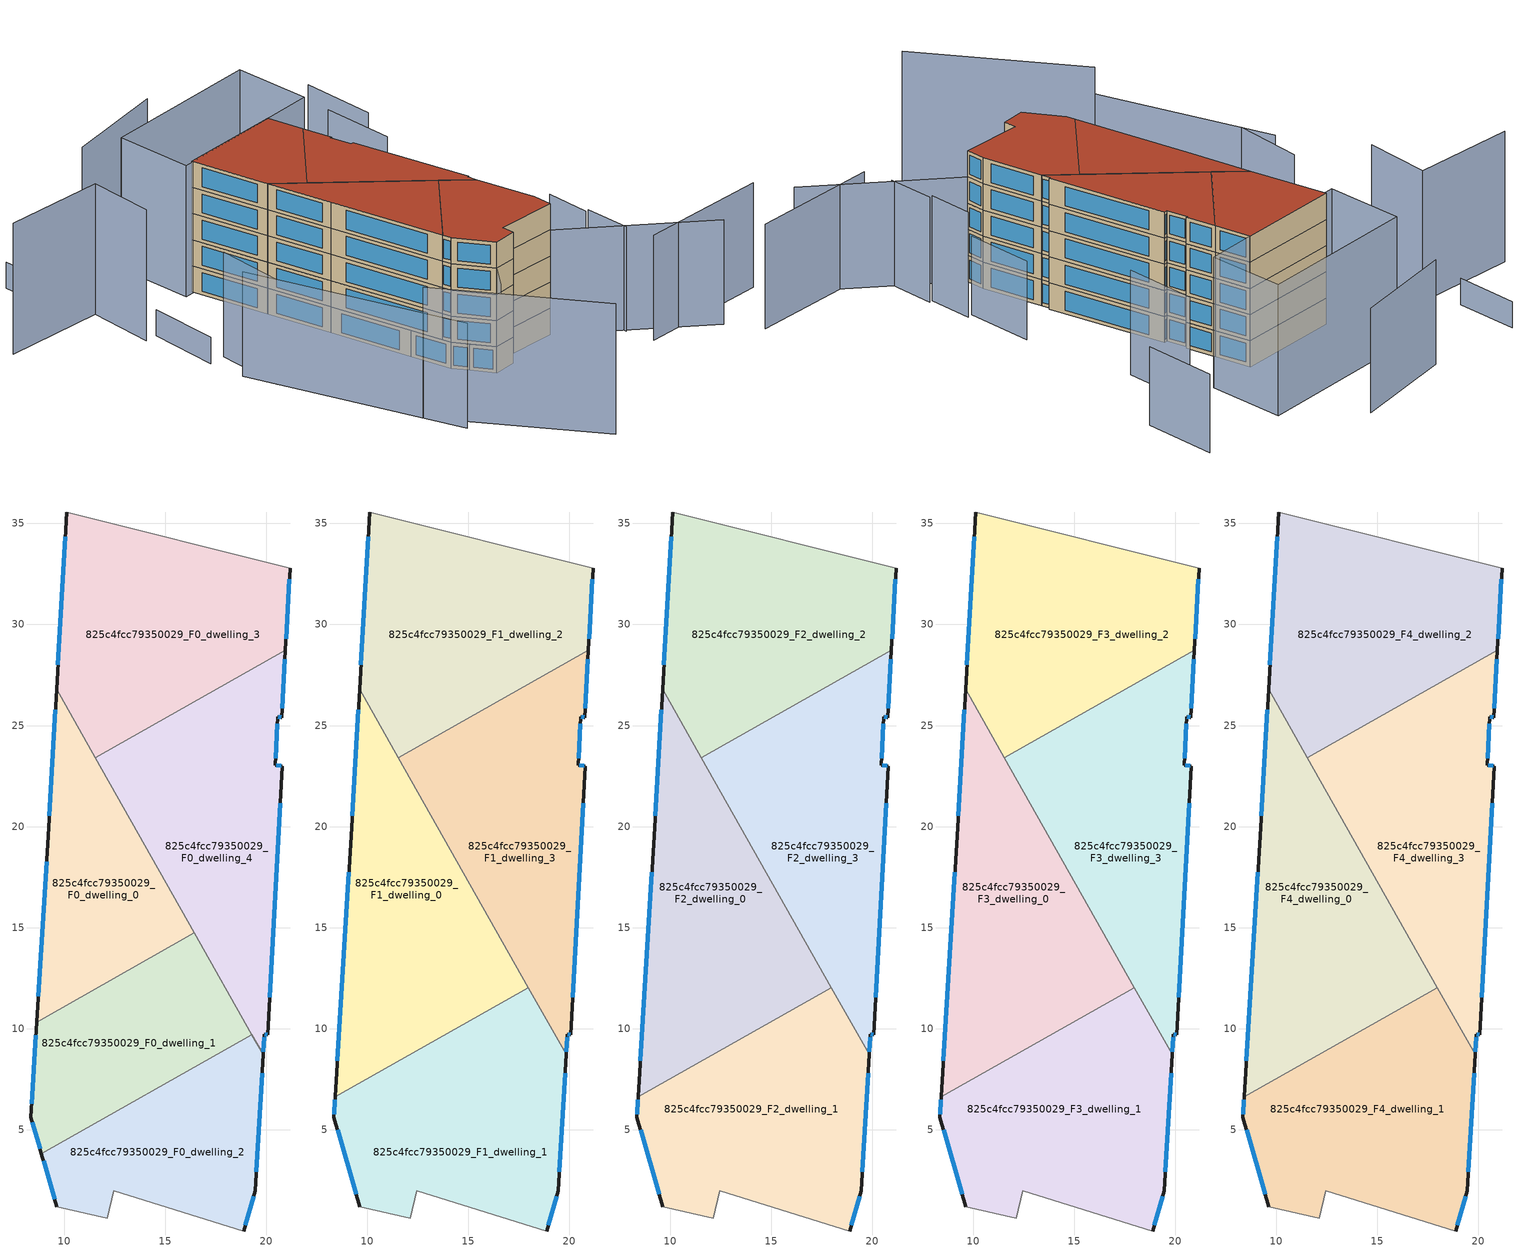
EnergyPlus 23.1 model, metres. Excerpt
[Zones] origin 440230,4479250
825c4fcc79350029_F0_dwelling_0
 floor ground (EU_floor_Construction): 9.62,26.79 16.44,14.75 8.64,10.33 9.21,19.54 z0
 wall outside (EU_wall_Construction): 9.62,26.79 9.21,19.54 8.64,10.33 z0:3
 wall to 825c4fcc79350029_F0_dwelling_1 (EU_wall_Construction): 8.64,10.33 16.44,14.75 z0:3
 wall to 825c4fcc79350029_F0_dwelling_4 (EU_wall_Construction): 16.44,14.75 11.54,23.41 z0:3
 wall to 825c4fcc79350029_F0_dwelling_3 (EU_wall_Construction): 11.54,23.41 9.62,26.79 z0:3
 window (EU_Window_Construction): 9.13,18.26 8.72,11.61 / 9.57,25.78 9.26,20.55 z0.42:2.58
825c4fcc79350029_F0_dwelling_1
 floor ground (EU_floor_Construction): 16.44,14.75 19.29,9.72 8.88,3.83 8.36,5.64 8.64,10.33 z0
 wall outside (EU_wall_Construction): 8.64,10.33 8.36,5.64 8.88,3.83 z0:3
 wall to 825c4fcc79350029_F0_dwelling_2 (EU_wall_Construction): 8.88,3.83 19.29,9.72 z0:3
 wall to 825c4fcc79350029_F0_dwelling_4 (EU_wall_Construction): 19.29,9.72 16.44,14.74 z0:3
 window (EU_Window_Construction): 8.6,9.68 8.4,6.29 / 8.43,5.39 8.81,4.08 z0.42:2.58
825c4fcc79350029_F0_dwelling_2
 floor ground (EU_floor_Construction): 19.29,9.72 19.84,8.73 19.44,1.98 18.89,0 12.47,1.99 12.13,0.64 9.64,1.21 8.88,3.83 z0
 wall outside (EU_wall_Construction): 8.88,3.83 9.64,1.21 / 18.89,0 19.44,1.98 19.84,8.73 z0:3
 wall adiabatic (EU_wall_Construction): 9.64,1.21 12.13,0.64 12.47,1.99 18.89,0 z0:3
 wall to 825c4fcc79350029_F0_dwelling_4 (EU_wall_Construction): 19.84,8.73 19.29,9.72 z0:3
 window (EU_Window_Construction): 8.98,3.46 9.53,1.57 / 19.5,2.92 19.79,7.8 / 18.96,0.28 19.37,1.71 z0.42:2.58
825c4fcc79350029_F0_dwelling_3
 floor ground (EU_floor_Construction): 21.17,32.79 20.95,28.73 11.54,23.41 9.62,26.79 10.13,35.56 z0
 wall outside (EU_wall_Construction): 10.13,35.56 9.62,26.79 / 20.95,28.73 21.17,32.79 z0:3
 wall adiabatic (EU_wall_Construction): 21.17,32.79 10.13,35.56 z0:3
 wall to 825c4fcc79350029_F0_dwelling_4 (EU_wall_Construction): 11.54,23.41 20.95,28.73 z0:3
 window (EU_Window_Construction): 10.06,34.34 9.7,28.01 / 20.98,29.3 21.14,32.22 z0.42:2.58
825c4fcc79350029_F0_dwelling_4
 floor ground (EU_floor_Construction): 20.95,28.73 20.76,25.4 20.56,25.43 20.44,23.05 20.79,23 20.07,9.72 19.9,9.73 19.84,8.73 11.54,23.41 z0
 wall outside (EU_wall_Construction): 19.84,8.73 19.9,9.73 20.07,9.72 20.79,23 20.44,23.05 20.56,25.43 20.76,25.4 20.95,28.73 z0:3
 window (EU_Window_Construction): 20.74,23 20.49,23.04 / 20.17,11.56 20.69,21.15 / 19.93,9.73 20.04,9.72 / 19.85,8.87 19.9,9.59 / 20.78,25.86 20.92,28.27 / 20.59,25.43 20.73,25.4 / 20.46,23.38 20.55,25.1 z0.42:2.58
825c4fcc79350029_F1_dwelling_0
 floor to 825c4fcc79350029_F0_dwelling_0 (EU_floor_Construction): 9.62,26.79 16.44,14.74 8.64,10.33 9.21,19.54 z3
 floor to 825c4fcc79350029_F0_dwelling_1 (EU_floor_Construction): 16.44,14.74 17.97,12.04 8.42,6.64 8.64,10.33 z3
 wall outside (EU_wall_Construction): 9.62,26.79 9.21,19.54 8.42,6.64 z3:6
 wall to 825c4fcc79350029_F1_dwelling_1 (EU_wall_Construction): 8.42,6.64 17.97,12.04 z3:6
 wall to 825c4fcc79350029_F1_dwelling_3 (EU_wall_Construction): 17.97,12.04 11.54,23.41 z3:6
 wall to 825c4fcc79350029_F1_dwelling_2 (EU_wall_Construction): 11.54,23.41 9.62,26.79 z3:6
 window (EU_Window_Construction): 9.1,17.75 8.53,8.43 / 9.57,25.78 9.26,20.55 z3.42:5.58
825c4fcc79350029_F1_dwelling_1
 floor to 825c4fcc79350029_F0_dwelling_2 (EU_floor_Construction): 19.29,9.72 19.84,8.73 19.44,1.98 18.89,0 12.47,1.99 12.13,0.64 9.64,1.21 8.88,3.83 z3
 floor to 825c4fcc79350029_F0_dwelling_1 (EU_floor_Construction): 17.97,12.04 19.29,9.72 8.88,3.83 8.36,5.64 8.42,6.64 z3
 wall outside (EU_wall_Construction): 8.42,6.64 8.36,5.64 9.64,1.21 / 18.89,0 19.44,1.98 19.84,8.73 z3:6
 wall adiabatic (EU_wall_Construction): 9.64,1.21 12.13,0.64 12.47,1.99 18.89,0 z3:6
 wall to 825c4fcc79350029_F1_dwelling_3 (EU_wall_Construction): 19.84,8.73 17.97,12.04 z3:6
 window (EU_Window_Construction): 8.53,5.02 9.46,1.82 / 8.41,6.5 8.37,5.77 / 19.5,2.92 19.79,7.8 / 18.96,0.28 19.37,1.71 z3.42:5.58
825c4fcc79350029_F1_dwelling_2
 floor to 825c4fcc79350029_F0_dwelling_3 (EU_floor_Construction): 21.17,32.79 20.95,28.73 11.54,23.41 9.62,26.79 10.13,35.56 z3
 wall outside (EU_wall_Construction): 10.13,35.56 9.62,26.79 / 20.95,28.73 21.17,32.79 z3:6
 wall adiabatic (EU_wall_Construction): 21.17,32.79 10.13,35.56 z3:6
 wall to 825c4fcc79350029_F1_dwelling_3 (EU_wall_Construction): 11.54,23.41 20.95,28.73 z3:6
 window (EU_Window_Construction): 10.06,34.34 9.7,28.01 / 20.98,29.3 21.14,32.22 z3.42:5.58
825c4fcc79350029_F1_dwelling_3
 floor to 825c4fcc79350029_F0_dwelling_4 (EU_floor_Construction): 20.95,28.73 20.76,25.4 20.56,25.43 20.44,23.05 20.79,23 20.07,9.72 19.9,9.73 19.84,8.73 11.54,23.41 z3
 wall outside (EU_wall_Construction): 19.84,8.73 19.9,9.73 20.07,9.72 20.79,23 20.44,23.05 20.56,25.43 20.76,25.4 20.95,28.73 z3:6
 window (EU_Window_Construction): 20.74,23 20.49,23.04 / 20.17,11.56 20.69,21.15 / 19.93,9.73 20.04,9.72 / 19.85,8.87 19.9,9.59 / 20.78,25.86 20.92,28.27 / 20.59,25.43 20.73,25.4 / 20.46,23.38 20.55,25.1 z3.42:5.58
825c4fcc79350029_F2_dwelling_0
 floor to 825c4fcc79350029_F1_dwelling_0 (EU_floor_Construction): 9.62,26.79 17.97,12.04 8.42,6.64 9.21,19.54 z6
 wall outside (EU_wall_Construction): 9.62,26.79 9.21,19.54 8.42,6.64 z6:9
 wall to 825c4fcc79350029_F2_dwelling_1 (EU_wall_Construction): 8.42,6.64 17.97,12.04 z6:9
 wall to 825c4fcc79350029_F2_dwelling_3 (EU_wall_Construction): 17.97,12.04 11.54,23.41 z6:9
 wall to 825c4fcc79350029_F2_dwelling_2 (EU_wall_Construction): 11.54,23.41 9.62,26.79 z6:9
 window (EU_Window_Construction): 9.1,17.75 8.53,8.43 / 9.57,25.78 9.26,20.55 z6.42:8.58
825c4fcc79350029_F2_dwelling_1
 floor to 825c4fcc79350029_F1_dwelling_1 (EU_floor_Construction): 17.97,12.04 19.84,8.73 19.44,1.98 18.89,0 12.47,1.99 12.13,0.64 9.64,1.21 8.36,5.64 8.42,6.64 z6
 wall outside (EU_wall_Construction): 8.42,6.64 8.36,5.64 9.64,1.21 / 18.89,0 19.44,1.98 19.84,8.73 z6:9
 wall adiabatic (EU_wall_Construction): 9.64,1.21 12.13,0.64 12.47,1.99 18.89,0 z6:9
 wall to 825c4fcc79350029_F2_dwelling_3 (EU_wall_Construction): 19.84,8.73 17.97,12.04 z6:9
 window (EU_Window_Construction): 8.53,5.02 9.46,1.82 / 8.41,6.5 8.37,5.77 / 19.5,2.92 19.79,7.8 / 18.96,0.28 19.37,1.71 z6.42:8.58
825c4fcc79350029_F2_dwelling_2
 floor to 825c4fcc79350029_F1_dwelling_2 (EU_floor_Construction): 21.17,32.79 20.95,28.73 11.54,23.41 9.62,26.79 10.13,35.56 z6
 wall outside (EU_wall_Construction): 10.13,35.56 9.62,26.79 / 20.95,28.73 21.17,32.79 z6:9
 wall adiabatic (EU_wall_Construction): 21.17,32.79 10.13,35.56 z6:9
 wall to 825c4fcc79350029_F2_dwelling_3 (EU_wall_Construction): 11.54,23.41 20.95,28.73 z6:9
 window (EU_Window_Construction): 10.06,34.34 9.7,28.01 / 20.98,29.3 21.14,32.22 z6.42:8.58
825c4fcc79350029_F2_dwelling_3
 floor to 825c4fcc79350029_F1_dwelling_3 (EU_floor_Construction): 20.95,28.73 20.76,25.4 20.56,25.43 20.44,23.05 20.79,23 20.07,9.72 19.9,9.73 19.84,8.73 11.54,23.41 z6
 wall outside (EU_wall_Construction): 19.84,8.73 19.9,9.73 20.07,9.72 20.79,23 20.44,23.05 20.56,25.43 20.76,25.4 20.95,28.73 z6:9
 window (EU_Window_Construction): 20.74,23 20.49,23.04 / 20.17,11.56 20.69,21.15 / 19.93,9.73 20.04,9.72 / 19.85,8.87 19.9,9.59 / 20.78,25.86 20.92,28.27 / 20.59,25.43 20.73,25.4 / 20.46,23.38 20.55,25.1 z6.42:8.58
825c4fcc79350029_F3_dwelling_0
 floor to 825c4fcc79350029_F2_dwelling_0 (EU_floor_Construction): 9.62,26.79 17.97,12.04 8.42,6.64 9.21,19.54 z9
 wall outside (EU_wall_Construction): 9.62,26.79 9.21,19.54 8.42,6.64 z9:12
 wall to 825c4fcc79350029_F3_dwelling_1 (EU_wall_Construction): 8.42,6.64 17.97,12.04 z9:12
 wall to 825c4fcc79350029_F3_dwelling_3 (EU_wall_Construction): 17.97,12.04 11.54,23.41 z9:12
 wall to 825c4fcc79350029_F3_dwelling_2 (EU_wall_Construction): 11.54,23.41 9.62,26.79 z9:12
 window (EU_Window_Construction): 9.1,17.75 8.53,8.43 / 9.57,25.78 9.26,20.55 z9.42:11.58
825c4fcc79350029_F3_dwelling_1
 floor to 825c4fcc79350029_F2_dwelling_1 (EU_floor_Construction): 17.97,12.04 19.84,8.73 19.44,1.98 18.89,0 12.47,1.99 12.13,0.64 9.64,1.21 8.36,5.64 8.42,6.64 z9
 wall outside (EU_wall_Construction): 8.42,6.64 8.36,5.64 9.64,1.21 / 18.89,0 19.44,1.98 19.84,8.73 z9:12
 wall adiabatic (EU_wall_Construction): 9.64,1.21 12.13,0.64 12.47,1.99 18.89,0 z9:12
 wall to 825c4fcc79350029_F3_dwelling_3 (EU_wall_Construction): 19.84,8.73 17.97,12.04 z9:12
 window (EU_Window_Construction): 8.53,5.02 9.46,1.82 / 8.41,6.5 8.37,5.77 / 19.5,2.92 19.79,7.8 / 18.96,0.28 19.37,1.71 z9.42:11.58
825c4fcc79350029_F3_dwelling_2
 floor to 825c4fcc79350029_F2_dwelling_2 (EU_floor_Construction): 21.17,32.79 20.95,28.73 11.54,23.41 9.62,26.79 10.13,35.56 z9
 wall outside (EU_wall_Construction): 10.13,35.56 9.62,26.79 / 20.95,28.73 21.17,32.79 z9:12
 wall adiabatic (EU_wall_Construction): 21.17,32.79 10.13,35.56 z9:12
 wall to 825c4fcc79350029_F3_dwelling_3 (EU_wall_Construction): 11.54,23.41 20.95,28.73 z9:12
 window (EU_Window_Construction): 10.06,34.34 9.7,28.01 / 20.98,29.3 21.14,32.22 z9.42:11.58
825c4fcc79350029_F3_dwelling_3
 floor to 825c4fcc79350029_F2_dwelling_3 (EU_floor_Construction): 20.95,28.73 20.76,25.4 20.56,25.43 20.44,23.05 20.79,23 20.07,9.72 19.9,9.73 19.84,8.73 11.54,23.41 z9
 wall outside (EU_wall_Construction): 19.84,8.73 19.9,9.73 20.07,9.72 20.79,23 20.44,23.05 20.56,25.43 20.76,25.4 20.95,28.73 z9:12
 window (EU_Window_Construction): 20.74,23 20.49,23.04 / 20.17,11.56 20.69,21.15 / 19.93,9.73 20.04,9.72 / 19.85,8.87 19.9,9.59 / 20.78,25.86 20.92,28.27 / 20.59,25.43 20.73,25.4 / 20.46,23.38 20.55,25.1 z9.42:11.58
825c4fcc79350029_F4_dwelling_0
 floor to 825c4fcc79350029_F3_dwelling_0 (EU_floor_Construction): 9.62,26.79 17.97,12.04 8.42,6.64 9.21,19.54 z12
 wall outside (EU_wall_Construction): 9.62,26.79 9.21,19.54 8.42,6.64 z12:15
 wall to 825c4fcc79350029_F4_dwelling_1 (EU_wall_Construction): 8.42,6.64 17.97,12.04 z12:15
 wall to 825c4fcc79350029_F4_dwelling_3 (EU_wall_Construction): 17.97,12.04 11.54,23.41 z12:15
 wall to 825c4fcc79350029_F4_dwelling_2 (EU_wall_Construction): 11.54,23.41 9.62,26.79 z12:15
 window (EU_Window_Construction): 9.1,17.75 8.53,8.43 / 9.57,25.78 9.26,20.55 z12.42:14.58
 roof outside (EU_roof_Construction): 17.97,12.04 9.62,26.79 9.21,19.54 8.42,6.64 z15
825c4fcc79350029_F4_dwelling_1
 floor to 825c4fcc79350029_F3_dwelling_1 (EU_floor_Construction): 17.97,12.04 19.84,8.73 19.44,1.98 18.89,0 12.47,1.99 12.13,0.64 9.64,1.21 8.36,5.64 8.42,6.64 z12
 wall outside (EU_wall_Construction): 8.42,6.64 8.36,5.64 9.64,1.21 / 18.89,0 19.44,1.98 19.84,8.73 z12:15
 wall adiabatic (EU_wall_Construction): 9.64,1.21 12.13,0.64 12.47,1.99 18.89,0 z12:15
 wall to 825c4fcc79350029_F4_dwelling_3 (EU_wall_Construction): 19.84,8.73 17.97,12.04 z12:15
 window (EU_Window_Construction): 8.53,5.02 9.46,1.82 / 8.41,6.5 8.37,5.77 / 19.5,2.92 19.79,7.8 / 18.96,0.28 19.37,1.71 z12.42:14.58
 roof outside (EU_roof_Construction): 18.89,0 19.44,1.98 19.84,8.73 17.97,12.04 8.42,6.64 8.36,5.64 9.64,1.21 12.13,0.64 12.47,1.99 z15
825c4fcc79350029_F4_dwelling_2
 floor to 825c4fcc79350029_F3_dwelling_2 (EU_floor_Construction): 21.17,32.79 20.95,28.73 11.54,23.41 9.62,26.79 10.13,35.56 z12
 wall outside (EU_wall_Construction): 10.13,35.56 9.62,26.79 / 20.95,28.73 21.17,32.79 z12:15
 wall adiabatic (EU_wall_Construction): 21.17,32.79 10.13,35.56 z12:15
 wall to 825c4fcc79350029_F4_dwelling_3 (EU_wall_Construction): 11.54,23.41 20.95,28.73 z12:15
 window (EU_Window_Construction): 10.06,34.34 9.7,28.01 / 20.98,29.3 21.14,32.22 z12.42:14.58
 roof outside (EU_roof_Construction): 20.95,28.73 21.17,32.79 10.13,35.56 9.62,26.79 11.54,23.41 z15
825c4fcc79350029_F4_dwelling_3
 floor to 825c4fcc79350029_F3_dwelling_3 (EU_floor_Construction): 20.95,28.73 20.76,25.4 20.56,25.43 20.44,23.05 20.79,23 20.07,9.72 19.9,9.73 19.84,8.73 11.54,23.41 z12
 wall outside (EU_wall_Construction): 19.84,8.73 19.9,9.73 20.07,9.72 20.79,23 20.44,23.05 20.56,25.43 20.76,25.4 20.95,28.73 z12:15
 window (EU_Window_Construction): 20.74,23 20.49,23.04 / 20.17,11.56 20.69,21.15 / 19.93,9.73 20.04,9.72 / 19.85,8.87 19.9,9.59 / 20.78,25.86 20.92,28.27 / 20.59,25.43 20.73,25.4 / 20.46,23.38 20.55,25.1 z12.42:14.58
 roof outside (EU_roof_Construction): 19.84,8.73 19.9,9.73 20.07,9.72 20.79,23 20.44,23.05 20.56,25.43 20.76,25.4 20.95,28.73 11.54,23.41 z15
shading: 22.66,-9.66 36.51,-13.6 / 6.94,-0.61 15.43,5.12 / 15.43,5.12 28.61,-14.41 / 22.91,-6.41 24.26,-1.51 / 23.87,-1.4 25.16,3.29 / -2.52,23.34 -1.45,-1.21 / 0.1,26.79 -2.36,19.63 / 28.04,22.91 30.09,30.57 / 23.79,47.57 12.24,48.89 z0:12; 24.61,3.37 26.57,10.53 / 36.06,29.19 38.28,37.02 z0:9; 0.75,34.68 -1.7,27.32 / 2.3,52.31 0.49,45.67 z0:3; -9.05,45.65 1.74,42.05 / 1.74,42.05 -0.57,35.11 / -1.66,3.58 4.19,-14.92 / 11.05,43.9 28.54,39.71 / 28.54,39.71 26.56,31.43 / 26.56,31.43 9.06,35.63 / 9.06,35.63 11.05,43.9 z0:15
[Building]
EU S2 Campaign: North Axis=0; Terrain=City; Solar Distribution=FullExterior
[Site:Location]
Madrid: Latitude=40.5; Longitude=-3.5; Time Zone=1; Elevation=609
[SizingPeriod:WeatherFileDays]
AnnualSizingPeriod: Begin Month=1; Begin Day of Month=1; End Month=12; End Day of Month=31; Day of Week for Start Day=Monday; Use Weather File Daylight Saving Period=No; Use Weather File Rain and Snow Indicators=No
[MATERIAL]
EU_InternalMass_Material: Roughness=MediumRough; Thickness=0.1; Conductivity=1; Density=1800; Specific Heat=900; Thermal Absorptance=0.9; Solar Absorptance=0.7; Visible Absorptance=0.7
[MATERIAL:NOMASS] Roughness=MediumRough; Thermal Absorptance=0.9; Solar Absorptance=0.7; Visible Absorptance=0.7
Name | Thermal Resistance
EU_wall_NoMass | 1.60022
EU_roof_NoMass | 1.57597
EU_floor_NoMass | 0.470652
[WINDOWMATERIAL:SIMPLEGLAZINGSYSTEM]
EU_Window_SimpleGlazing: UFactor=3.28802; Solar Heat Gain Coefficient=0.85; Visible Transmittance=0.85
[CONSTRUCTION]
EU_wall_Construction: EU_wall_NoMass
EU_roof_Construction: EU_roof_NoMass
EU_floor_Construction: EU_floor_NoMass
EU_InternalMass_Construction: EU_InternalMass_Material
EU_Window_Construction: EU_Window_SimpleGlazing
[ZONE] Type=1; Multiplier=1; Ceiling Height=autocalculate; Floor Area=autocalculate; Part of Total Floor Area=Yes
Name | Volume
825c4fcc79350029_F0_dwelling_0 | 185.689
825c4fcc79350029_F1_dwelling_0; 825c4fcc79350029_F2_dwelling_0; 825c4fcc79350029_F3_dwelling_0; 825c4fcc79350029_F4_dwelling_0 | 278.546
825c4fcc79350029_F0_dwelling_1 | 185.705
825c4fcc79350029_F1_dwelling_1; 825c4fcc79350029_F2_dwelling_1; 825c4fcc79350029_F3_dwelling_1; 825c4fcc79350029_F4_dwelling_1 | 278.561
825c4fcc79350029_F0_dwelling_2 | 185.713
825c4fcc79350029_F1_dwelling_2; 825c4fcc79350029_F2_dwelling_2; 825c4fcc79350029_F3_dwelling_2; 825c4fcc79350029_F4_dwelling_2; 825c4fcc79350029_F0_dwelling_3 | 278.52
825c4fcc79350029_F1_dwelling_3; 825c4fcc79350029_F2_dwelling_3; 825c4fcc79350029_F3_dwelling_3; 825c4fcc79350029_F4_dwelling_3; 825c4fcc79350029_F0_dwelling_4 | 278.539
[INTERNALMASS] Construction=EU_InternalMass_Construction
Name | Zone or ZoneList | Surface Area
825c4fcc79350029_F0_dwelling_0_EU_InternalMass | 825c4fcc79350029_F0_dwelling_0 | 61.8965
825c4fcc79350029_F0_dwelling_1_EU_InternalMass | 825c4fcc79350029_F0_dwelling_1 | 61.9018
825c4fcc79350029_F0_dwelling_2_EU_InternalMass | 825c4fcc79350029_F0_dwelling_2 | 61.9043
825c4fcc79350029_F0_dwelling_3_EU_InternalMass | 825c4fcc79350029_F0_dwelling_3 | 92.8402
825c4fcc79350029_F0_dwelling_4_EU_InternalMass | 825c4fcc79350029_F0_dwelling_4 | 92.8464
825c4fcc79350029_F1_dwelling_0_EU_InternalMass | 825c4fcc79350029_F1_dwelling_0 | 92.8487
825c4fcc79350029_F1_dwelling_1_EU_InternalMass | 825c4fcc79350029_F1_dwelling_1 | 92.8534
825c4fcc79350029_F1_dwelling_2_EU_InternalMass | 825c4fcc79350029_F1_dwelling_2 | 92.8402
825c4fcc79350029_F1_dwelling_3_EU_InternalMass | 825c4fcc79350029_F1_dwelling_3 | 92.8464
825c4fcc79350029_F2_dwelling_0_EU_InternalMass | 825c4fcc79350029_F2_dwelling_0 | 92.8487
825c4fcc79350029_F2_dwelling_1_EU_InternalMass | 825c4fcc79350029_F2_dwelling_1 | 92.8534
825c4fcc79350029_F2_dwelling_2_EU_InternalMass | 825c4fcc79350029_F2_dwelling_2 | 92.8402
825c4fcc79350029_F2_dwelling_3_EU_InternalMass | 825c4fcc79350029_F2_dwelling_3 | 92.8464
825c4fcc79350029_F3_dwelling_0_EU_InternalMass | 825c4fcc79350029_F3_dwelling_0 | 92.8487
825c4fcc79350029_F3_dwelling_1_EU_InternalMass | 825c4fcc79350029_F3_dwelling_1 | 92.8534
825c4fcc79350029_F3_dwelling_2_EU_InternalMass | 825c4fcc79350029_F3_dwelling_2 | 92.8402
825c4fcc79350029_F3_dwelling_3_EU_InternalMass | 825c4fcc79350029_F3_dwelling_3 | 92.8464
825c4fcc79350029_F4_dwelling_0_EU_InternalMass | 825c4fcc79350029_F4_dwelling_0 | 92.8487
825c4fcc79350029_F4_dwelling_1_EU_InternalMass | 825c4fcc79350029_F4_dwelling_1 | 92.8534
825c4fcc79350029_F4_dwelling_2_EU_InternalMass | 825c4fcc79350029_F4_dwelling_2 | 92.8402
825c4fcc79350029_F4_dwelling_3_EU_InternalMass | 825c4fcc79350029_F4_dwelling_3 | 92.8464
[OTHEREQUIPMENT] Fuel Type=Electricity; Design Level Calculation Method=Watts/Area; Power per Zone Floor Area=1; Fraction Latent=0; Fraction Radiant=0; Fraction Lost=0; Carbon Dioxide Generation Rate=0; EndUse Subcategory=EU_Step8_InternalGains
Name | Zone or ZoneList or Space or SpaceList | Schedule
EU_Step8_InternalGain_825c4fcc79350029_F0_dwelling_0_f000 | 825c4fcc79350029_F0_dwelling_0 | EU_Step8_GainSchedule_825c4fcc79350029_F0_dwelling_0_f000
EU_Step8_InternalGain_825c4fcc79350029_F0_dwelling_1_f000 | 825c4fcc79350029_F0_dwelling_1 | EU_Step8_GainSchedule_825c4fcc79350029_F0_dwelling_1_f000
EU_Step8_InternalGain_825c4fcc79350029_F0_dwelling_2_f000 | 825c4fcc79350029_F0_dwelling_2 | EU_Step8_GainSchedule_825c4fcc79350029_F0_dwelling_2_f000
EU_Step8_InternalGain_825c4fcc79350029_F0_dwelling_3_f000 | 825c4fcc79350029_F0_dwelling_3 | EU_Step8_GainSchedule_825c4fcc79350029_F0_dwelling_3_f000
EU_Step8_InternalGain_825c4fcc79350029_F0_dwelling_4_f000 | 825c4fcc79350029_F0_dwelling_4 | EU_Step8_GainSchedule_825c4fcc79350029_F0_dwelling_4_f000
EU_Step8_InternalGain_825c4fcc79350029_F1_dwelling_0_f000 | 825c4fcc79350029_F1_dwelling_0 | EU_Step8_GainSchedule_825c4fcc79350029_F1_dwelling_0_f000
EU_Step8_InternalGain_825c4fcc79350029_F1_dwelling_1_f000 | 825c4fcc79350029_F1_dwelling_1 | EU_Step8_GainSchedule_825c4fcc79350029_F1_dwelling_1_f000
EU_Step8_InternalGain_825c4fcc79350029_F1_dwelling_2_f000 | 825c4fcc79350029_F1_dwelling_2 | EU_Step8_GainSchedule_825c4fcc79350029_F1_dwelling_2_f000
EU_Step8_InternalGain_825c4fcc79350029_F1_dwelling_3_f000 | 825c4fcc79350029_F1_dwelling_3 | EU_Step8_GainSchedule_825c4fcc79350029_F1_dwelling_3_f000
EU_Step8_InternalGain_825c4fcc79350029_F2_dwelling_0_f000 | 825c4fcc79350029_F2_dwelling_0 | EU_Step8_GainSchedule_825c4fcc79350029_F2_dwelling_0_f000
EU_Step8_InternalGain_825c4fcc79350029_F2_dwelling_1_f000 | 825c4fcc79350029_F2_dwelling_1 | EU_Step8_GainSchedule_825c4fcc79350029_F2_dwelling_1_f000
EU_Step8_InternalGain_825c4fcc79350029_F2_dwelling_2_f000 | 825c4fcc79350029_F2_dwelling_2 | EU_Step8_GainSchedule_825c4fcc79350029_F2_dwelling_2_f000
EU_Step8_InternalGain_825c4fcc79350029_F2_dwelling_3_f000 | 825c4fcc79350029_F2_dwelling_3 | EU_Step8_GainSchedule_825c4fcc79350029_F2_dwelling_3_f000
EU_Step8_InternalGain_825c4fcc79350029_F3_dwelling_0_f000 | 825c4fcc79350029_F3_dwelling_0 | EU_Step8_GainSchedule_825c4fcc79350029_F3_dwelling_0_f000
EU_Step8_InternalGain_825c4fcc79350029_F3_dwelling_1_f000 | 825c4fcc79350029_F3_dwelling_1 | EU_Step8_GainSchedule_825c4fcc79350029_F3_dwelling_1_f000
EU_Step8_InternalGain_825c4fcc79350029_F3_dwelling_2_f000 | 825c4fcc79350029_F3_dwelling_2 | EU_Step8_GainSchedule_825c4fcc79350029_F3_dwelling_2_f000
EU_Step8_InternalGain_825c4fcc79350029_F3_dwelling_3_f000 | 825c4fcc79350029_F3_dwelling_3 | EU_Step8_GainSchedule_825c4fcc79350029_F3_dwelling_3_f000
EU_Step8_InternalGain_825c4fcc79350029_F4_dwelling_0_f000 | 825c4fcc79350029_F4_dwelling_0 | EU_Step8_GainSchedule_825c4fcc79350029_F4_dwelling_0_f000
EU_Step8_InternalGain_825c4fcc79350029_F4_dwelling_1_f000 | 825c4fcc79350029_F4_dwelling_1 | EU_Step8_GainSchedule_825c4fcc79350029_F4_dwelling_1_f000
EU_Step8_InternalGain_825c4fcc79350029_F4_dwelling_2_f000 | 825c4fcc79350029_F4_dwelling_2 | EU_Step8_GainSchedule_825c4fcc79350029_F4_dwelling_2_f000
EU_Step8_InternalGain_825c4fcc79350029_F4_dwelling_3_f000 | 825c4fcc79350029_F4_dwelling_3 | EU_Step8_GainSchedule_825c4fcc79350029_F4_dwelling_3_f000
[ZONEVENTILATION:DESIGNFLOWRATE] Schedule=EU_AlwaysOn; Design Flow Rate Calculation Method=AirChanges/Hour; Air Changes per Hour=0.480704; Ventilation Type=Natural; Fan Pressure Rise=0; Fan Total Efficiency=1; Constant Term Coefficient=1; Temperature Term Coefficient=0; Velocity Term Coefficient=0; Velocity Squared Term Coefficient=0; Minimum Indoor Temperature=-100; Maximum Indoor Temperature=100; Delta Temperature=-100; Minimum Outdoor Temperature=-100; Maximum Outdoor Temperature=100; Maximum Wind Speed=40
Name | Zone or ZoneList or Space or SpaceList
EU_ConstantAir_825c4fcc79350029_F0_dwelling_0 | 825c4fcc79350029_F0_dwelling_0
EU_ConstantAir_825c4fcc79350029_F0_dwelling_1 | 825c4fcc79350029_F0_dwelling_1
EU_ConstantAir_825c4fcc79350029_F0_dwelling_2 | 825c4fcc79350029_F0_dwelling_2
EU_ConstantAir_825c4fcc79350029_F0_dwelling_3 | 825c4fcc79350029_F0_dwelling_3
EU_ConstantAir_825c4fcc79350029_F0_dwelling_4 | 825c4fcc79350029_F0_dwelling_4
EU_ConstantAir_825c4fcc79350029_F1_dwelling_0 | 825c4fcc79350029_F1_dwelling_0
EU_ConstantAir_825c4fcc79350029_F1_dwelling_1 | 825c4fcc79350029_F1_dwelling_1
EU_ConstantAir_825c4fcc79350029_F1_dwelling_2 | 825c4fcc79350029_F1_dwelling_2
EU_ConstantAir_825c4fcc79350029_F1_dwelling_3 | 825c4fcc79350029_F1_dwelling_3
EU_ConstantAir_825c4fcc79350029_F2_dwelling_0 | 825c4fcc79350029_F2_dwelling_0
EU_ConstantAir_825c4fcc79350029_F2_dwelling_1 | 825c4fcc79350029_F2_dwelling_1
EU_ConstantAir_825c4fcc79350029_F2_dwelling_2 | 825c4fcc79350029_F2_dwelling_2
EU_ConstantAir_825c4fcc79350029_F2_dwelling_3 | 825c4fcc79350029_F2_dwelling_3
EU_ConstantAir_825c4fcc79350029_F3_dwelling_0 | 825c4fcc79350029_F3_dwelling_0
EU_ConstantAir_825c4fcc79350029_F3_dwelling_1 | 825c4fcc79350029_F3_dwelling_1
EU_ConstantAir_825c4fcc79350029_F3_dwelling_2 | 825c4fcc79350029_F3_dwelling_2
EU_ConstantAir_825c4fcc79350029_F3_dwelling_3 | 825c4fcc79350029_F3_dwelling_3
EU_ConstantAir_825c4fcc79350029_F4_dwelling_0 | 825c4fcc79350029_F4_dwelling_0
EU_ConstantAir_825c4fcc79350029_F4_dwelling_1 | 825c4fcc79350029_F4_dwelling_1
EU_ConstantAir_825c4fcc79350029_F4_dwelling_2 | 825c4fcc79350029_F4_dwelling_2
EU_ConstantAir_825c4fcc79350029_F4_dwelling_3 | 825c4fcc79350029_F4_dwelling_3
[HVACTEMPLATE:THERMOSTAT] Constant Heating Setpoint=20; Constant Cooling Setpoint=50
EU_HeatOnly_825c4fcc79350029_F0_dwelling_0; EU_HeatOnly_825c4fcc79350029_F0_dwelling_1; EU_HeatOnly_825c4fcc79350029_F0_dwelling_2; EU_HeatOnly_825c4fcc79350029_F0_dwelling_3; EU_HeatOnly_825c4fcc79350029_F0_dwelling_4; EU_HeatOnly_825c4fcc79350029_F1_dwelling_0; EU_HeatOnly_825c4fcc79350029_F1_dwelling_1; EU_HeatOnly_825c4fcc79350029_F1_dwelling_2; EU_HeatOnly_825c4fcc79350029_F1_dwelling_3; EU_HeatOnly_825c4fcc79350029_F2_dwelling_0; EU_HeatOnly_825c4fcc79350029_F2_dwelling_1; EU_HeatOnly_825c4fcc79350029_F2_dwelling_2; EU_HeatOnly_825c4fcc79350029_F2_dwelling_3; EU_HeatOnly_825c4fcc79350029_F3_dwelling_0; EU_HeatOnly_825c4fcc79350029_F3_dwelling_1; EU_HeatOnly_825c4fcc79350029_F3_dwelling_2; EU_HeatOnly_825c4fcc79350029_F3_dwelling_3; EU_HeatOnly_825c4fcc79350029_F4_dwelling_0; EU_HeatOnly_825c4fcc79350029_F4_dwelling_1; EU_HeatOnly_825c4fcc79350029_F4_dwelling_2; EU_HeatOnly_825c4fcc79350029_F4_dwelling_3
[HVACTEMPLATE:ZONE:IDEALLOADSAIRSYSTEM] System Availability Schedule=EU_AlwaysOn; Maximum Heating Supply Air Temperature=50; Minimum Cooling Supply Air Temperature=13; Maximum Heating Supply Air Humidity Ratio=0.0156; Minimum Cooling Supply Air Humidity Ratio=0.0077; Heating Limit=NoLimit; Cooling Limit=NoLimit; Heating Availability Schedule=EU_AlwaysOn; Cooling Availability Schedule=EU_CoolingOff; Dehumidification Control Type=ConstantSensibleHeatRatio; Cooling Sensible Heat Ratio=0.7; Dehumidification Setpoint=60; Humidification Control Type=None; Humidification Setpoint=30; Outdoor Air Method=None; Outdoor Air Flow Rate per Person=0.00944; Outdoor Air Flow Rate per Zone Floor Area=0; Outdoor Air Flow Rate per Zone=0; Demand Controlled Ventilation Type=None; Outdoor Air Economizer Type=NoEconomizer; Heat Recovery Type=None; Sensible Heat Recovery Effectiveness=0.7; Latent Heat Recovery Effectiveness=0.65
Name | Template Thermostat
825c4fcc79350029_F0_dwelling_0 | EU_HeatOnly_825c4fcc79350029_F0_dwelling_0
825c4fcc79350029_F0_dwelling_1 | EU_HeatOnly_825c4fcc79350029_F0_dwelling_1
825c4fcc79350029_F0_dwelling_2 | EU_HeatOnly_825c4fcc79350029_F0_dwelling_2
825c4fcc79350029_F0_dwelling_3 | EU_HeatOnly_825c4fcc79350029_F0_dwelling_3
825c4fcc79350029_F0_dwelling_4 | EU_HeatOnly_825c4fcc79350029_F0_dwelling_4
825c4fcc79350029_F1_dwelling_0 | EU_HeatOnly_825c4fcc79350029_F1_dwelling_0
825c4fcc79350029_F1_dwelling_1 | EU_HeatOnly_825c4fcc79350029_F1_dwelling_1
825c4fcc79350029_F1_dwelling_2 | EU_HeatOnly_825c4fcc79350029_F1_dwelling_2
825c4fcc79350029_F1_dwelling_3 | EU_HeatOnly_825c4fcc79350029_F1_dwelling_3
825c4fcc79350029_F2_dwelling_0 | EU_HeatOnly_825c4fcc79350029_F2_dwelling_0
825c4fcc79350029_F2_dwelling_1 | EU_HeatOnly_825c4fcc79350029_F2_dwelling_1
825c4fcc79350029_F2_dwelling_2 | EU_HeatOnly_825c4fcc79350029_F2_dwelling_2
825c4fcc79350029_F2_dwelling_3 | EU_HeatOnly_825c4fcc79350029_F2_dwelling_3
825c4fcc79350029_F3_dwelling_0 | EU_HeatOnly_825c4fcc79350029_F3_dwelling_0
825c4fcc79350029_F3_dwelling_1 | EU_HeatOnly_825c4fcc79350029_F3_dwelling_1
825c4fcc79350029_F3_dwelling_2 | EU_HeatOnly_825c4fcc79350029_F3_dwelling_2
825c4fcc79350029_F3_dwelling_3 | EU_HeatOnly_825c4fcc79350029_F3_dwelling_3
825c4fcc79350029_F4_dwelling_0 | EU_HeatOnly_825c4fcc79350029_F4_dwelling_0
825c4fcc79350029_F4_dwelling_1 | EU_HeatOnly_825c4fcc79350029_F4_dwelling_1
825c4fcc79350029_F4_dwelling_2 | EU_HeatOnly_825c4fcc79350029_F4_dwelling_2
825c4fcc79350029_F4_dwelling_3 | EU_HeatOnly_825c4fcc79350029_F4_dwelling_3
[SIZING:ZONE] Zone Cooling Design Supply Air Temperature Input Method=SupplyAirTemperature; Zone Cooling Design Supply Air Temperature=13; Zone Heating Design Supply Air Temperature Input Method=SupplyAirTemperature; Zone Heating Design Supply Air Temperature=50; Zone Cooling Design Supply Air Humidity Ratio=0.008; Zone Heating Design Supply Air Humidity Ratio=0.008; Cooling Design Air Flow Method=DesignDay; Cooling Design Air Flow Rate=0; Cooling Minimum Air Flow per Zone Floor Area=0.000762; Cooling Minimum Air Flow=0; Cooling Minimum Air Flow Fraction=0.2; Heating Design Air Flow Method=DesignDay; Heating Design Air Flow Rate=0; Heating Maximum Air Flow per Zone Floor Area=0.002032; Heating Maximum Air Flow=0.141576; Heating Maximum Air Flow Fraction=0.3; Account for Dedicated Outdoor Air System=No; Dedicated Outdoor Air System Control Strategy=NeutralSupplyAir; Dedicated Outdoor Air Low Setpoint Temperature for Design=autosize; Dedicated Outdoor Air High Setpoint Temperature for Design=autosize; Zone Load Sizing Method=Sensible Load Only No Latent Load; Zone Latent Cooling Design Supply Air Humidity Ratio Input Method=HumidityRatioDifference; Zone Cooling Design Supply Air Humidity Ratio Difference=0.005; Zone Latent Heating Design Supply Air Humidity Ratio Input Method=HumidityRatioDifference; Zone Humidification Design Supply Air Humidity Ratio Difference=0.005
825c4fcc79350029_F0_dwelling_0; 825c4fcc79350029_F0_dwelling_1; 825c4fcc79350029_F0_dwelling_2; 825c4fcc79350029_F0_dwelling_3; 825c4fcc79350029_F0_dwelling_4; 825c4fcc79350029_F1_dwelling_0; 825c4fcc79350029_F1_dwelling_1; 825c4fcc79350029_F1_dwelling_2; 825c4fcc79350029_F1_dwelling_3; 825c4fcc79350029_F2_dwelling_0; 825c4fcc79350029_F2_dwelling_1; 825c4fcc79350029_F2_dwelling_2; 825c4fcc79350029_F2_dwelling_3; 825c4fcc79350029_F3_dwelling_0; 825c4fcc79350029_F3_dwelling_1; 825c4fcc79350029_F3_dwelling_2; 825c4fcc79350029_F3_dwelling_3; 825c4fcc79350029_F4_dwelling_0; 825c4fcc79350029_F4_dwelling_1; 825c4fcc79350029_F4_dwelling_2; 825c4fcc79350029_F4_dwelling_3
[SCHEDULE:CONSTANT]
Name | Hourly Value
EU_AlwaysOn | 1
EU_CoolingOff | 0
[SCHEDULE:FILE] Column Number=1; Rows to Skip at Top=0; Number of Hours of Data=8760; Column Separator=Comma; Interpolate to Timestep=No; Minutes per Item=60; Adjust Schedule for Daylight Savings=Yes
Name | File
EU_Step8_GainSchedule_825c4fcc79350029_F0_dwelling_0_f000 | ../../schedules/825c4fcc79350029/825c4fcc79350029_F0_dwelling_0_f000_gain.csv
EU_Step8_GainSchedule_825c4fcc79350029_F0_dwelling_1_f000 | ../../schedules/825c4fcc79350029/825c4fcc79350029_F0_dwelling_1_f000_gain.csv
EU_Step8_GainSchedule_825c4fcc79350029_F0_dwelling_2_f000 | ../../schedules/825c4fcc79350029/825c4fcc79350029_F0_dwelling_2_f000_gain.csv
EU_Step8_GainSchedule_825c4fcc79350029_F0_dwelling_3_f000 | ../../schedules/825c4fcc79350029/825c4fcc79350029_F0_dwelling_3_f000_gain.csv
EU_Step8_GainSchedule_825c4fcc79350029_F0_dwelling_4_f000 | ../../schedules/825c4fcc79350029/825c4fcc79350029_F0_dwelling_4_f000_gain.csv
EU_Step8_GainSchedule_825c4fcc79350029_F1_dwelling_0_f000 | ../../schedules/825c4fcc79350029/825c4fcc79350029_F1_dwelling_0_f000_gain.csv
EU_Step8_GainSchedule_825c4fcc79350029_F1_dwelling_1_f000 | ../../schedules/825c4fcc79350029/825c4fcc79350029_F1_dwelling_1_f000_gain.csv
EU_Step8_GainSchedule_825c4fcc79350029_F1_dwelling_2_f000 | ../../schedules/825c4fcc79350029/825c4fcc79350029_F1_dwelling_2_f000_gain.csv
EU_Step8_GainSchedule_825c4fcc79350029_F1_dwelling_3_f000 | ../../schedules/825c4fcc79350029/825c4fcc79350029_F1_dwelling_3_f000_gain.csv
EU_Step8_GainSchedule_825c4fcc79350029_F2_dwelling_0_f000 | ../../schedules/825c4fcc79350029/825c4fcc79350029_F2_dwelling_0_f000_gain.csv
EU_Step8_GainSchedule_825c4fcc79350029_F2_dwelling_1_f000 | ../../schedules/825c4fcc79350029/825c4fcc79350029_F2_dwelling_1_f000_gain.csv
EU_Step8_GainSchedule_825c4fcc79350029_F2_dwelling_2_f000 | ../../schedules/825c4fcc79350029/825c4fcc79350029_F2_dwelling_2_f000_gain.csv
EU_Step8_GainSchedule_825c4fcc79350029_F2_dwelling_3_f000 | ../../schedules/825c4fcc79350029/825c4fcc79350029_F2_dwelling_3_f000_gain.csv
EU_Step8_GainSchedule_825c4fcc79350029_F3_dwelling_0_f000 | ../../schedules/825c4fcc79350029/825c4fcc79350029_F3_dwelling_0_f000_gain.csv
EU_Step8_GainSchedule_825c4fcc79350029_F3_dwelling_1_f000 | ../../schedules/825c4fcc79350029/825c4fcc79350029_F3_dwelling_1_f000_gain.csv
EU_Step8_GainSchedule_825c4fcc79350029_F3_dwelling_2_f000 | ../../schedules/825c4fcc79350029/825c4fcc79350029_F3_dwelling_2_f000_gain.csv
EU_Step8_GainSchedule_825c4fcc79350029_F3_dwelling_3_f000 | ../../schedules/825c4fcc79350029/825c4fcc79350029_F3_dwelling_3_f000_gain.csv
EU_Step8_GainSchedule_825c4fcc79350029_F4_dwelling_0_f000 | ../../schedules/825c4fcc79350029/825c4fcc79350029_F4_dwelling_0_f000_gain.csv
EU_Step8_GainSchedule_825c4fcc79350029_F4_dwelling_1_f000 | ../../schedules/825c4fcc79350029/825c4fcc79350029_F4_dwelling_1_f000_gain.csv
EU_Step8_GainSchedule_825c4fcc79350029_F4_dwelling_2_f000 | ../../schedules/825c4fcc79350029/825c4fcc79350029_F4_dwelling_2_f000_gain.csv
EU_Step8_GainSchedule_825c4fcc79350029_F4_dwelling_3_f000 | ../../schedules/825c4fcc79350029/825c4fcc79350029_F4_dwelling_3_f000_gain.csv
